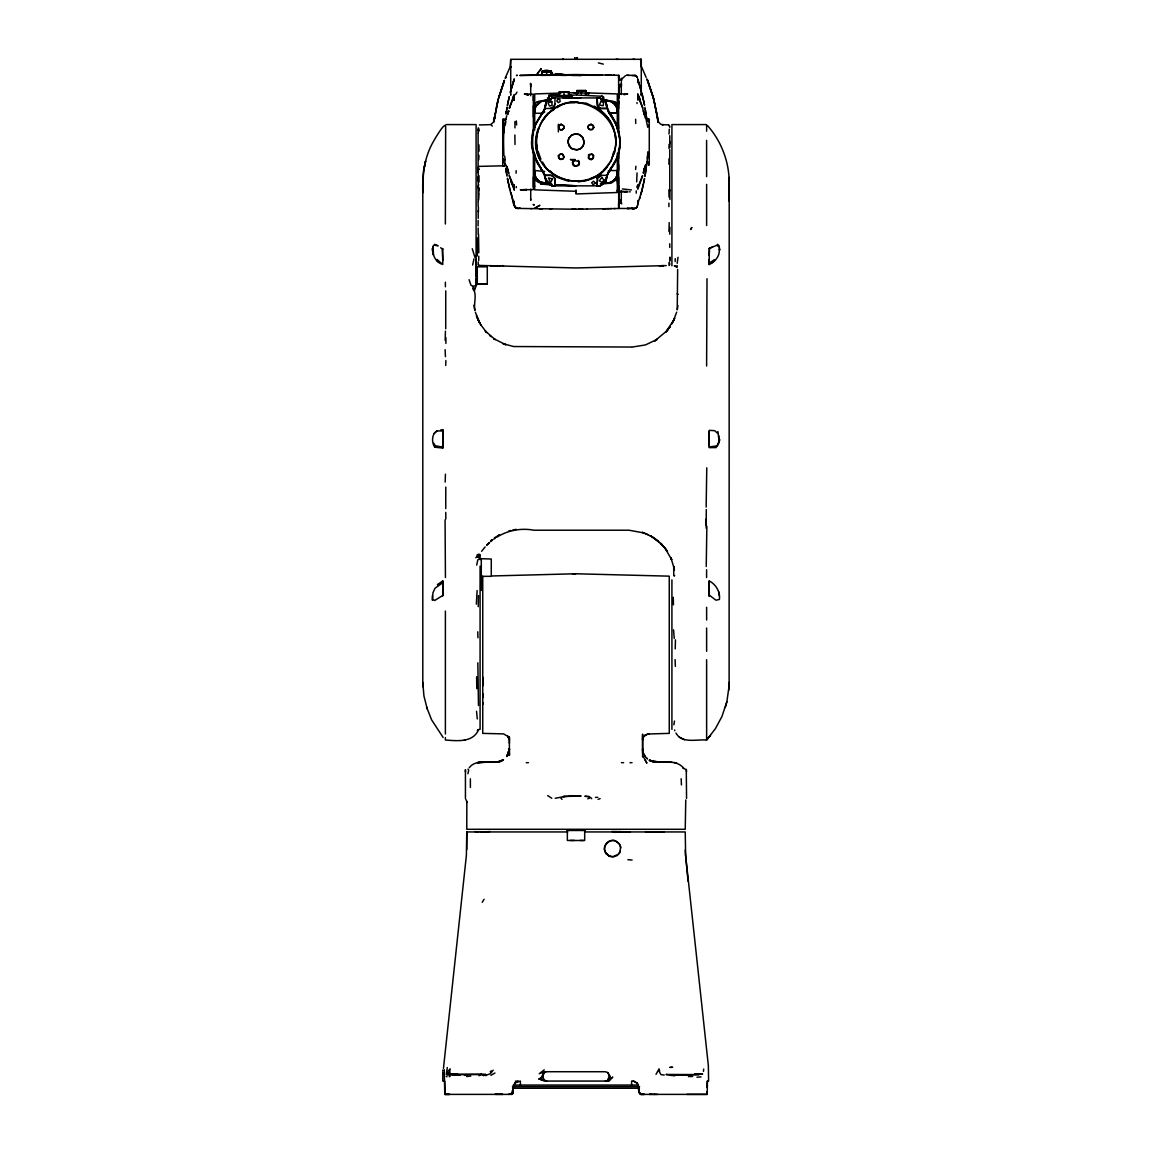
<?xml version="1.0" encoding="UTF-8"?>
<svg xmlns="http://www.w3.org/2000/svg" width="1152" height="1152" viewBox="0 0 1152 1152"><rect width="100%" height="100%" fill="white"/><g stroke="black" fill="none" stroke-linecap="round" stroke-linejoin="round"><path stroke-width="1.5" d="M422.798 192.787C422.165 176.803 424.008 160.43 431.078 145.886C431.928 143.827 445.507 119.693 445.651 126.72L445.363 223.992M442.786 430.978L437.054 430.906C431.525 433.958 431.496 442.57 434.794 447.206L442.786 446.573L442.771 429.638L440.597 430.042M442.786 595.93L442.786 580.91L437.371 584.755L442.786 582.725L434.981 588.269L432.936 592.834L432.461 600.336L432.346 595.714M442.786 1072.08L442.786 1081.066L444.758 1081.138L444.946 1094.386L449.741 1094.386M443.462 1068.336L466.373 855.533L466.762 831.946L567.706 831.946M466.762 849.586L466.776 831.946M477.288 267.451L476.093 266.386L476.093 283.925L476.093 278.755M476.093 276.336L476.093 259.171M478.094 173.261L478.555 166.378L504.734 165.787L502.877 165.787L503.928 165.73M482.746 704.549L482.746 702.36M514.181 99.216L514.195 96.365L509.285 108.216L514.08 94.594L514.195 100.094M559.368 95.27L559.368 91.958L568.728 91.944L568.67 95.933L558.922 95.933L559.354 92.534L563.962 91.987L568.656 92.189L568.685 95.89M567.346 830.491L567.346 840.456L584.683 840.499L584.683 830.491M585.994 93.931L585.893 90.605L576.936 90.605L576.677 94.565M600.754 98.496C609.394 100.742 605.059 111.355 611.626 116.136A43.877 43.877 0 0 1 614.909 121.421L619.286 134.165A43.978 43.978 0 0 1 616.478 159.077A50.126 50.126 0 0 1 609.062 171.058L606.355 177.696L605.952 181.872L600.12 185.789L597.038 185.861L597.701 177.437L600.638 175.334L607.046 175.334L605.952 181.872L600.12 185.803L597.269 185.861M618.624 170.251L618.624 164.592M637.013 187.632L637.013 186.062M637.819 204.682L637.819 200.419M641.275 95.63L641.275 59.789M642.6 756.994L642.586 734.141L642.614 738.576M649.267 157.248L649.267 152.539M709.214 445.651L709.214 431.208M717.422 244.31L718.963 245.534L719.87 250.056L719.093 248.962C720.432 255.715 714.931 261.806 709.214 264.542L709.214 248.443L712.44 247.018M433.872 443.333L435.139 445.651L441.49 446.962L434.794 447.206L442.786 448.056L442.786 446.357L442.368 446.962M445.392 286.79L445.392 282.182M445.378 737.554L445.392 740.016C457.344 740.894 472.896 742.795 478.598 729.72L477.331 730.498L479.088 729.403M478.21 174.038L478.21 188.05M478.094 187.142L478.166 201.298M478.483 595.613L478.238 606.643M509.386 749.966L509.386 748.584L507.053 756.216L509.386 748.944M533.376 117.043L533.376 105.696M543.485 74.981L542.03 74.621L542.419 71.294L542.03 73.296C542.462 67.478 541.267 77.429 542.03 74.621L542.045 71.294L551.333 71.294L551.131 75.283L541.397 75.283L542.03 74.621C539.496 68.4 554.198 69.005 551.635 75.283L553.349 74.851M576 191.736L576 193.075M617.299 191.218L617.299 189.994M618.624 108.547L618.624 100.642M618.898 79.69L618.898 78.077M642.614 749.189L642.614 750.211M706.622 225.547L706.637 184.349M706.622 659.722L706.637 740.002L715.406 728.669L721.901 716.573L726.869 701.741L729.115 685.714L729.202 182.03C729.043 161.453 721.224 141.048 707.558 125.64M709.229 592.013L709.214 596.419L709.214 580.939C715.925 584.323 720.432 591.955 719.41 599.443L715.939 600.192L709.301 595.109L709.214 580.939M618.624 96.35L618.624 97.934M618.624 177.221L618.624 184.406M647.741 127.31L645.739 117.778L648.59 121.579L648.619 118.872M442.786 589.248L442.757 595.325L442.786 580.91M445.781 487.109L445.738 508.565M479.03 151.171L478.944 144.907M509.371 754.43L509.386 750.859M669.053 197.208L668.894 189.763M706.637 176.674L706.594 140.371M707.098 1087.546L707.227 1081.224L708.595 1081.066L708.365 1065.744L685.627 855.562L685.238 831.946L585.763 831.946M636.25 193.176L636.264 190.858M669.053 144.403L668.995 148.478M706.781 467.827L706.147 507.024M620.179 203.443L620.208 199.872M636.538 207.619C638.813 205.474 632.506 211.421 631.958 208.051M706.579 577.526L706.608 569.707M707.098 1091.52L707.054 1094.386L686.966 1094.386M480.082 559.627L480.096 555.293C480.168 553.234 476.41 554.213 477.245 556.502L475.805 557.755M534.038 153.187L534.082 171.331M647.842 151.776L647.136 161.698L649.267 164.419L648.619 165.312L648.619 163.397M709.214 248.443L716.933 245.232L718.488 246.686M478.195 132.854L478.094 128.03M478.21 264.355L478.195 261.878M564.005 95.89L564.048 92.03M593.51 127.973L593.525 126.115L590.832 124.258L588.254 126.029L588.168 128.002L589.306 129.47L592.387 129.456L593.698 127.483L593.006 125.194L591.379 124.286L588.686 125.179L588.024 126.806L588.499 128.707L590.314 129.758L592.373 129.47L593.698 127.483M674.712 730.714L674.726 729.95M706.176 528.264L706.291 509.544M542.03 73.296L542.059 71.294M677.65 269.352L677.232 309.83A46.469 46.469 0 0 0 677.909 305.496M506.765 115.733C502.776 128.549 503.467 142.142 503.914 155.434M669.802 135.677L669.787 143.827M706.018 525.197L706.176 518.99M576.648 93.326L577.051 90.605L585.893 90.605L585.994 92.606L585.95 90.619L576.662 91.195M445.738 290.851L445.723 328.781M476.352 604.123L477.13 590.558M669.758 264.758L669.686 263.203M575.093 209.232L618.624 208.498L618.624 202.939L618.912 204.077M669.758 234.23L669.917 227.347M729.202 682.488L728.77 690.221M445.176 340.373L445.421 331.186M581.328 93.931L581.414 90.634L576.691 90.85M706.867 526.291L706.234 566.496M533.866 129.629L533.952 97.344M618.898 75.355L618.624 77.861L618.624 75.283L576 74.549L520.056 75.514M669.773 257.674L669.83 261.288M675.216 648.878L675.461 639.85M445.723 365.515L445.867 360.518M513.173 1087.315L512.957 1093.435L511.33 1094.386L444.773 1094.386L444.254 1069.704M445.19 482.069L445.435 474.206M540.274 160.157C526.45 134.093 548.366 99.59 578.117 101.938M675.158 261.533L675.245 258.566M706.622 739.987L710.525 735.437L706.651 739.339M483.178 697.594L483.293 694.066M618.178 154.354L618.077 177.754M474.048 305.093A46.382 46.382 0 0 0 474.696 309.442L474.898 310.464C473.328 304.027 477.461 294.206 472.982 288.835L473.069 286.416L470.952 285.192L469.08 279.677M513.158 1087.646L512.957 1093.435L508.162 1094.386M479.002 175.723L479.045 182.016M668.981 158.76L668.923 164.304M669.053 262.44L669.01 265.493M478.598 200.045L479.059 192.888M483.293 682.819L483.163 685.642L483.12 679.392M709.214 255.542L709.574 248.285M706.622 628.056L706.637 651.298M479.117 169.358L478.094 169.906L478.195 167.53M516.053 173.218L516.182 170.626M478.757 256.248L478.742 260.51M637.056 172.93L636.667 181.858M478.483 264.888L478.526 264.139M669.226 222.566L668.938 231.566M513.893 100.426L514.195 95.717L512.899 97.459M618.624 149.299L618.682 208.454L629.28 208.498M707.011 278.726L706.608 366.019M554.962 103.795L553.81 107.136L550.858 108.461L544.997 108.461L536.155 123.336A42.034 42.034 0 0 0 532.858 133.43L532.498 148.262L537.091 162.36A44.338 44.338 0 0 0 540.403 167.688L544.781 174.787L546.077 181.93L551.966 185.832L554.962 185.861L554.717 178.344L553.262 176.357L551.16 175.334L544.954 175.334L537.019 162.274L533.65 153.749L532.051 143.309A43.978 43.978 0 0 1 538.416 119.074L544.32 110.102L546.034 101.894L552.269 97.934L599.861 97.934L605.923 101.88L608.285 111.355L617.256 126.691L619.963 140.832L619.344 149.256L617.112 157.421L607.046 175.334M593.467 155.506L593.266 158.299L590.962 159.624L588.758 158.688L588.571 154.958L591.754 154.037L593.467 155.506L593.266 158.285L590.962 159.624M635.616 169.459L635.875 166.234M647.136 161.698L645.235 168.048L645.739 165.974M706.637 131.155L706.622 124.69M669.01 134.05L669.283 129.125M423.605 170.755L425.563 161.194L423.605 170.755L422.798 186.034L422.798 682.718L423.936 695.966L427.262 709.042M669.744 127.382L669.83 126.245M642.614 739.958L642.787 737.928L642.614 739.872L643.45 737.122L646.258 734.587L644.486 735.566L648.562 733.867L647.266 734.026L669.254 733.378L669.254 576.158L575.726 573.768L491.731 575.971M636.97 103.522L637.056 102.557M618.941 208.238L618.71 207.374M510.739 95.328L510.826 94.378M559.368 91.958L559.354 93.931L559.354 91.944L568.656 92.189M438.25 245.88L434.606 244.354L433.138 246.283C431.698 253.08 434.578 260.971 441.115 263.938M447.293 1067.53L446.342 1074.528M703.426 1071.418L703.685 1069.07M558.504 155.678L558.547 157.738L560.621 159.509L562.723 159.149L563.904 157.406L562.248 154.094L560.074 154.109L558.432 155.794L559.598 159.149L562.723 159.163L564.048 156.874L563.126 154.656L561.139 153.864L558.432 155.794M534.053 175.334L534.11 186.134M514.195 185.328L514.195 189.907L509.141 175.45L514.195 186.797M607.723 1072.555L610.042 1076.53L609.336 1080.662L607.565 1081.066L544.392 1081.066L538.978 1078.992L542.462 1076.789L544.392 1071.72L605.318 1071.734L607.723 1072.555L610.042 1076.53M509.198 750.859L509.386 749.347L508.882 752.443M509.242 750.614L509.386 749.347M646.517 165.672L645.048 175.752M493.934 121.968L497.866 100.31L504.187 80.683M516.197 187.718L516.355 186.552M494.683 116.237L494.323 118.958L498.269 99.374L504.317 80.885M449.654 1072.613L450.144 1068.84L446.717 1072.901L449.654 1072.613L447.739 1073.894M646.286 167.486L645.336 174.053M646.632 165.326L646.848 163.699M494.021 121.234L495.288 112.925M707.443 1081.066L707.227 1094.386L640.685 1094.386L638.957 1091.966L640.8 1094.4L644.256 1094.386M478.742 159.826L478.944 155.39M494.611 117.029L493.445 122.184L490.838 124.502M617.933 186.091L617.299 180.374M506.419 111.355L506.045 113.818L506.362 111.643M506.045 113.818L507.01 107.712M477.288 282.355L474.35 290.909M465.437 771.912L465.437 769.795M578.664 165.154L579.197 161.597L570.341 159.538L574.992 159.509L572.472 162.893L574.589 166.09L578.664 165.154L576.144 166.234L573.293 165.139L572.76 161.582L575.006 159.725M505.296 124.92L505.829 121.464M673.877 724.81L674.482 721.051M505.123 164.102L504.922 165.298L504.85 159.494M506.578 110.29L507.067 107.366M644.933 176.4L645.293 174.254M479.045 191.232L479.246 190.094M442.786 432.403L442.786 442.368M544.997 108.461L546.206 101.822L552.254 97.934L546.062 101.822C545.472 115.056 531.778 123.336 532.267 137.189C528.034 154.57 543.686 166.406 546.077 181.93L553.363 185.846M542.462 1076.789L544.392 1071.72L539.266 1073.736L544.234 1069.819M507.355 105.782L509.227 96.754M507.456 105.235L509.184 96.941M577.051 90.605L576.662 92.606L576.936 90.605L581.472 91.598M495.605 111.139L496.066 108.835M603.346 170.554L611.323 160.819L613.786 151.488M476.712 565.128L477.763 559.901L480.038 558.749L477.245 556.502L480.096 555.293L477.259 554.933M532.541 135.187L533.333 131.27M648.893 126.475L649.267 124.589M643.651 183.01L644.544 178.546L642.053 190.037M534.701 111.254L535.709 106.488L541.598 101.275M617.299 173.059C617.054 180.202 609.667 184.306 603.144 183.197M467.914 773.784L468.72 770.083L468 769.104M496.397 107.208L498.254 99.432M472.637 265.018L474.005 258.84M572.472 162.893L572.76 161.582M538.286 128.376C520.344 176.573 595.901 204.638 612.806 155.866C628.618 119.52 577.67 84.542 549.274 112.752M643.45 184.032L641.592 191.851M503.222 158.933L503.323 162.749M617.299 106.171L617.299 102.168M562.334 129.658L563.803 128.131L563.746 125.87L561.024 124.258L558.619 125.755L558.734 128.621L560.491 129.802L562.622 129.557L563.861 127.886M645.35 165.096L643.32 172.915M544.781 109.454L546.206 101.822M685.771 799.963L685.224 829.282L466.776 829.282L466.834 801.749L466.042 799.646M509.083 751.464L506.837 756.504L509.299 750.326M515.419 1081.123L518.458 1081.152L514.901 1082.995L513.202 1086.408L513.043 1092.298L511.258 1094.371L514.901 1082.995L520.387 1081.066L520.387 1085.054M643.334 172.872L645.062 166.478L643.968 170.669M644.198 169.862L645.062 166.478M648.677 164.045L649.267 161.77M640.57 194.861L641.736 191.246L637.819 203.558M588.312 94.608L589.32 92.966L617.299 93.946L617.299 129.398M556.43 95.688L559.8 94.651L556.358 95.933L572.371 95.933L568.757 94.622M601.862 184.637C608.386 182.376 605.405 173.664 610.157 169.574A45.619 45.619 0 0 0 612.734 166.032A42.768 42.768 0 0 0 615.845 160.459C624.946 142.934 617.746 123.206 607.046 108.461L601.128 108.461L597.931 106.618L597.038 97.934L597.053 105.206L600.25 108.446L607.046 108.461L605.938 101.837L599.803 97.934L605.938 101.837L606.384 106.214M498.773 97.502L504.533 80.366M507.758 114.062L508.666 110.88L507.816 113.803M719.899 439.762L716.098 447.595L709.214 447.638L709.214 430.33L714.701 430.69L717.696 433.354M605.03 182.563L607.219 174.816L611.798 166.651L609.653 170.237M725.27 707.458L726.869 701.741M678.01 257.314L677.189 263.318M668.808 124.891L662.011 124.646L663.134 124.862L660.571 124.114L658.498 121.954L653.818 99.691L647.294 79.934M513.634 81.461L510.264 92.506L514.195 79.085L512.784 83.506M507.672 114.422L508.738 110.707M617.861 155.333L618.667 152.525M639.691 198.691L640.037 197.51M676.656 312.12L673.243 321.307L674.654 318.182L673.776 320.184M508.867 752.285L508.291 753.869M637.747 204.869L636.912 207.13M636.998 207.058L637.445 205.762M621.317 81.216L622.224 78.638L625.378 75.773M605.304 1081.066L607.565 1080.446L609.322 1075.723M553.81 107.136L554.962 104.126L554.962 97.934L552.067 97.949M478.742 184.838L478.094 186.523L479.16 189.317M637.819 187.416L642.629 175.622L637.819 189.288L637.819 184.594M509.472 68.328L505.138 78.235L506.304 77.443M612.835 156.298L614.678 152.222L616.032 143.51L615.211 133.848M510.739 66.658L509.976 68.256L510.725 59.299L641.261 59.299L641.246 66.701L640.57 59.299M674.654 575.482L674.309 576.173L673.747 575.05L673.704 566.28L674.41 569.981M578.203 165.485L579.37 163.181L578.462 160.416M589.133 154.325L588.326 158.04L591.624 159.451M632.318 347.04L645.394 344.952L657.317 339.278L654.552 341.107L666.979 330.782L668.016 329.472L665.712 332.15L674.05 319.637M517.032 92.16L515.448 94.565M672.206 323.251L672.811 322.142L671.746 324.058M656.006 1074.37L658.325 1070.136L660.96 1074.586L664.229 1075.061M544.392 1071.72L540.662 1078.502L546.696 1081.066M618.019 97.229L618.624 103.91M507.528 755.366L507.067 756.101L507.672 755.122M547.546 75.283L541.397 75.283L552.038 74.621L549.403 74.894M482.227 902.333L484.085 899.266M509.976 68.256L511.099 66.499M620.294 851.213L618.206 854.381L613.195 856.584A7.862 7.862 0 0 1 606.744 854.021C599.904 847.138 610.718 835.862 617.904 842.53A8.251 8.251 0 0 1 620.669 848.059M549.144 97.805C545.861 102.571 537.61 98.611 534.701 104.746M481.622 551.304L485.136 546.926M712.426 262.699L714.643 259.704L709.214 262.987M542.39 121.061L548.237 113.227L554.069 109.526M669.341 327.73L670.435 326.304L666.979 330.782M503.77 132.898L503.208 125.928L504.475 124.301M619.848 80.395L621.562 78.192M511.33 1094.386L513.029 1092.254L511.258 1094.371M493.171 1070.179L490.378 1073.664L486.806 1075.046M617.299 179.05L611.064 183.24L600.336 183.787M600.12 185.803L606.168 178.69M548.381 112.925C536.918 124.142 534.053 141.566 538.877 156.571M469.238 767.722C475.445 759.427 487.008 763.258 495.576 761.918L477.461 762.61L484.992 762.192M487.152 544.795L489.586 542.52L486.648 545.299M478.094 169.906L478.958 169.056M602.165 171.59L597.456 175.723L590.328 178.661M606.859 167.386C589.824 187.272 557.194 184.997 542.52 163.598M434.016 433.526L437.054 430.906M490.277 1071.749L491.256 1070.899M509.4 108.043L510.365 107.222M490.723 541.541L492.466 540.158M636.379 207.763L635.458 208.282M490.694 540.706L492.019 539.669M607.565 1081.066L612.749 1077.077L609.336 1080.662L607.565 1080.446M599.976 75.283L540.029 75.283L541.037 75.01M551.131 75.283L552.038 74.621M554.27 106.502L550.296 108.461M493.704 539.237L495.216 538.2M479.045 1075.723L481.248 1074.211L485.986 1074.6L452.837 1074.47L481.248 1074.211L483.84 1075.723M605.232 182.39L599.731 185.861L552.269 185.861L546.019 181.858L544.982 175.334L551.448 175.349L554.947 178.33L554.962 185.861M547.79 100.656L550.699 98.798M556.992 107.683L561.37 104.904M543.341 1073.39L546.019 1071.734M544.81 111.931L542.621 113.256L534.701 113.256C533.549 106.085 540.187 99.432 547.358 100.598M496.786 537.192C507.744 530.323 521.237 527.803 533.894 530.222L629.078 530.222L644.112 532.987M500.069 761.342L502.762 760.162L499.378 761.501M494.323 537.869L499.493 534.888L498.096 535.68M490.91 1075.32L494.942 1073.002M597.082 177.998L599.962 176.342M596.722 178.013L599.774 176.342M588.571 154.958L592.272 154.267L593.582 155.938M536.501 207.158L539.885 205.315L534.269 208.296M506.16 119.131L503.294 120.586L503.208 125.928M502.459 760.291L499.709 761.386M501.264 760.853L502.762 760.162M501.134 760.896L503.51 759.802M449.208 1076.746L450.158 1076.299M587.794 798.826L590.717 797.573L591.71 798.739M556.171 107.064L564.71 103.478M598.118 799.402L600.134 798.581M442.771 595.44L434.707 600.48L433.296 599.573M555.221 798.264L565.027 796.435L581.112 796.061L569.462 796.147M585.216 94.118L589.32 92.966M472.982 288.835L474.869 288.144M476.093 255.744L477.288 255.902L477.288 237.917M525.269 189.979L526.781 189.446L520.33 189.835L533.376 189.605L533.376 149.702M551.333 71.294L551.362 73.296L551.333 71.294L542.03 71.87L551.347 71.87L552.038 75.283L551.16 71.352M559.584 95.933L572.371 95.933L571.435 95.17L569.074 95.933M500.89 761.026L499.838 761.342M494.827 1094.386L497.678 1093.882M476.093 256.118L475.229 256.666M476.093 284.314L487.282 284.054L487.282 266.803L477.288 266.803M536.544 102.341L537.538 102.024M473.069 286.416L476.15 285.437M601.488 175.334L598.968 176.126L597.442 178.056L597.038 185.861M508.565 531.144L510.725 530.51M542.03 71.87L551.362 71.885L542.045 71.525M624.154 94.68L627.667 93.931L618.624 93.946M495.864 1094.386L502.834 1094.386M550.152 96.019L576 95.011L602.266 96.264C604.109 103.45 614.29 98.05 617.299 104.746L615.226 102.182M498.643 761.674L500.76 761.141L496.958 761.875L498.024 761.746M654.61 1094.386L657.72 1094.386M649.771 1094.386L651.485 1093.968M547.056 74.923L540.662 75.283M670.565 1075.45L699.178 1074.571L665.957 1074.47L674.626 1075.723M512.928 529.978L516.197 529.344M689.011 1075.45L691.69 1074.888M447.149 1075.032L460.195 1075.032M578.448 181.872L588.139 180.072M608.314 170.914L610.632 170.539M497.621 761.875L500.458 761.429L496.253 762.034M540.043 75.283L542.765 75.283M486.979 831.946L489.557 831.614L480.341 831.946M464.472 1075.349L467.467 1074.96M624.859 191.851L627.192 191.563L618.624 191.117M562.622 129.557L560.506 129.816L558.734 128.621M466.661 1076.544L470.779 1076.054M649.498 1094.386L654.883 1094.386M631.44 189.95L622.382 188.928M696.96 1077.25L701.05 1076.875M568.094 92.779L588.744 93.038M634.709 208.411L627.077 208.469L635.198 208.368M560.693 75.312L566.395 75.398M548.741 95.414L558.086 95.314L548.741 95.414L549.158 100.598M543.802 100.728L550.944 100.598M565.027 796.435L562.968 796.594L572.702 796.018M478.296 762.48L484.488 762.192M626.918 75.341L635.515 75.384L637.33 77.616L636.379 75.989M645.509 831.946L664.344 831.946M561.067 93.024L534.701 93.96L534.701 129.96M669.571 1067.4L672.667 1067.285L670.752 1067.299M572.933 75.355L580.392 75.442M659.261 265.781L663.552 265.666L660.989 265.723M666.202 265.594L576 267.955L479.146 265.421M484.013 762.235L496.426 761.918M583.474 840.456L580.061 840.456M580.68 97.934L563.285 97.934M479.347 124.934L490.579 124.646M495.576 761.918L487.57 762.12M629.482 191.837L630.274 191.822M604.109 208.757L602.626 208.786M604.642 183.197C611.798 184.334 618.437 177.696 617.299 170.539L610.243 170.539M578.491 209.203L579.298 209.189M580.464 209.174L581.184 209.16M581.875 209.146L582.739 209.131M586.526 209.059L587.318 209.045M604.8 208.742L605.851 208.728M606.902 208.714L609.048 208.67M610.142 208.656L611.251 208.627M615.182 208.57L614.16 208.584M444.773 1094.386L449.122 1094.386M595.44 797.4L597.83 797.357M574.488 840.456L570.24 840.456M688.464 1076.558L692.669 1076.486M538.445 75.053L520.056 75.355M559.541 92.03L568.728 91.944L568.67 93.931L568.613 91.944M644.371 1094.386L640.8 1094.4L638.986 1092.326L637.445 1083.226L633.226 1081.066M564.106 74.347L553.608 74.362M709.214 446.947L717.509 445.81L719.237 442.152L717.854 431.453M481.291 576.36L491.27 576.317L491.27 559.022L481.277 558.706L481.291 559.584M555.61 73.958L561.758 73.958M626.501 75.283L628.762 75.283M551.074 95.27L555.682 95.27M601.056 100.598C608.242 99.187 617.414 102.888 617.299 111.254M604.642 100.598C611.798 99.475 618.48 106.07 617.299 113.256L608.587 112.882M445.982 124.574L476.093 124.589L476.093 266.587M706.018 124.574L671.918 124.589L671.918 265.766M548.856 183.197C542.146 184.421 534.557 179.798 534.701 172.541M618.624 191.851L627.955 191.851M631.555 347.04L513.605 346.536L502.992 343.656L505.858 344.765L493.675 338.659L495.187 339.61L485.222 330.97L486.706 332.597L480.326 324.216M572.515 573.854L575.669 573.854M706.018 740.03C696.456 739.195 681.797 743.832 675.95 733.046M685.08 769.032L683.064 768.168L683.899 768.542C675.95 758.203 662.314 764.165 651.571 761.184M526.262 762.682L528.408 762.682M621.403 762.682L623.578 762.682M629.957 762.682L632.03 762.682M567.014 830.491L585.014 830.491M611.827 831.499L629.986 831.946M513.245 1085.054L638.179 1085.054M512.424 1086.653L639.576 1086.653M512.568 1088.251L639.432 1088.251M616.075 59.299L618.106 59.299M632.779 59.299L634.651 59.299M609.163 113.242L617.299 113.256M478.224 831.946L475.07 831.658M597.298 97.934L599.861 97.934M464.285 740.002L465.062 740.016M576 209.246L517.291 208.411L514.728 206.266M492.926 265.752L490.234 265.709L492.106 265.752M531.835 208.656L531.014 208.642M539.366 208.757L542.405 208.8M549.835 208.901L551.678 208.93M571.896 209.189L574.128 209.218M600.077 74.966L602.453 75.01M606.053 75.067L606.845 75.082M608.386 75.11L609.264 75.125M610.358 75.139L611.482 75.168M613.44 75.197L614.318 75.211M569.549 102.485L574.69 102.586M578.102 102.658L586.253 103.162L595.224 107.496M547.358 183.197L540.086 181.858A11.002 11.002 0 0 1 534.701 170.539L544.608 171.418M666.893 762.192L667.987 762.235L660.01 762.034L672.048 762.322M493.661 265.795L495.13 265.838M499.853 265.968L495.475 265.838M658.08 761.947L649.354 760.248L653.069 761.674L667.987 762.235M636.206 75.859L631.958 75.514M562.334 59.299L563.587 59.342L562.637 59.299M514.181 201.182L514.195 204.206L510.408 191.794C513.331 196.546 511.834 211.248 520.056 207.922M551.678 183.787C545.933 183.571 538.445 184.622 534.701 179.05M576 191.29L534.701 189.835L534.701 153.907M665.424 762.163L652.32 761.429M618.97 831.614L626.501 831.946M551.678 184.666L540.72 184.104L551.304 184.608M556.891 184.91L575.986 185.789L556.589 184.867M581.299 75.499L578.65 75.341A66.629 66.629 0 0 0 571.651 75.427M512.928 1086.538L514.555 1086.653M627.883 859.709L632.117 860.054M589.68 796.666L584.87 796.262L588.715 796.594M634.709 75.341L636.192 75.845M516.542 208.282L517.291 208.411L515.981 208.022M640.685 1094.386L639.432 1093.09L638.798 1086.451L637.301 1083.384L634.248 1081.296L631.613 1081.066L631.613 1085.054M609.797 856.397L613.584 856.829L617.155 855.504L619.704 852.854L620.669 847.051L619.416 843.898L614.938 840.6C609.35 839.117 603.706 843.955 604.397 849.686L605.851 853.315L609.797 856.397L605.851 853.315M573.552 92.621L578.246 93.154M581.414 90.634L585.994 91.21M506.39 119.318L503.395 118.944M435.154 245.318L437.414 245.65M654.466 761.832L649.8 760.493L651.298 761.054M653.069 761.674L654.062 761.789M500.155 1094.011L502.301 1094.386M527.587 94.579L524.794 93.917L528.509 94.982L524.362 94.018L533.376 94.19L533.376 134.093M538.978 1078.992L544.032 1080.202L542.678 1075.709M598.363 62.885L603.317 64.123M673.978 762.48L676.8 763.214M446.299 1076.486L447.034 1076.717M677.117 293.875L678.182 294.264M564.696 95.4L566.093 95.933M650.866 760.896L649.541 760.291M568.656 181.296L557.05 177.322L549.922 170.842M515.75 207.893L516.902 208.397M648.158 534.672L642.384 532.325L651.672 536.501L650.074 535.565L658.829 541.627L655.69 539.122M674.28 265.723L677.117 267.307L677.074 265.55M650.707 760.853L649.296 760.118M679.334 737.208L684.389 739.728M548.15 183.384L551.304 185.328M440.64 247.766L442.786 249.106M596.722 108.23C605.333 113.011 612.23 121.565 614.117 131.328M601.661 95.933L603.936 97.416M674.827 265.666L676.613 266.803M547.704 795.614L551.779 798.264M594.173 106.085C606.384 112.666 614.88 125.323 615.989 139.205M655.373 538.891L652.032 536.717L662.256 544.925L660.586 543.226L666.36 549.85L667.469 551.578L665.107 548.251L671.616 559.642L670.954 557.971L673.819 567.302M646.733 118.31L648.605 119.736M546.019 181.858L545.818 178.646M573.293 165.139L574.589 166.09M646.114 77.4L641.736 67.162M553.666 174.384L546.84 169.358L542.506 161.986M547.459 97.805L548.626 98.669M489.557 335.419L491.126 336.672M663.494 546.293L664.906 547.992L661.306 543.888M545.89 179.28L551.966 185.832M645.624 757.037L646.387 757.886M563.803 128.131L563.789 125.971L561.154 124.229L558.634 125.741L558.907 128.822M560.923 798.091L562.003 799.358M478.598 187.646L479.347 188.554M443.146 737.496L431.554 719.755L426.614 707.083M609.278 113.04L611.856 116.467M491.558 125.208L492.264 126.158M540.187 167.4L545.501 175.867M534.125 185.357L534.701 186.221M618.624 75.557L618.624 133.56M480.931 325.152L476.438 315.806L477.216 317.866M540.893 159.221L538.142 151.502M645.149 760.118L646.891 763.171L643.334 756.662M646.891 118.526L648.59 121.579M476.87 317.03L479.794 323.251L475.373 312.235M479.059 321.869L478.094 319.896M510.941 181.728L513.864 188.006L513.85 184.766M637.79 93.758L642.859 108.302L637.819 96.264M638.798 96.134L639.994 99.058M442.786 260.294L442.21 249.653M646.848 78.826L652.896 96.322L656.798 113.357M509.386 739.67L507.643 736.056L509.386 739.598L508.133 736.546L503.582 733.896L482.746 733.378L482.746 576.202M476.093 282.326L477.288 284.443L477.288 266.342M485.41 1074.398L485.928 1075.723M534.096 155.174L536.141 160.43M472.262 248.746L474.926 257.256M647.582 79.92L653.789 98.842L658.066 122.299M514.57 205.805L515.002 206.986L513.605 202.882M640.642 89.035L637.776 78.984L637.819 82.152M641.117 91.166L641.419 92.102L637.819 79.229L637.819 82.67M719.395 596.059L718.675 591.595M642.83 109.282L644.386 114.566M506.938 166.421L508.248 171.432L507.082 167.083M478.21 129.787L478.757 131.573M507.917 170.338L509.04 174.053M617.89 185.789L618.178 186.768M508.651 172.814L507.744 169.632M668.822 125.194L669.067 126.043M643.349 110.938L644.4 114.682M617.89 128.563L618.768 131.659M659.03 1068.782L659.707 1071.23M505.901 164.88L506.405 166.838M644.126 113.602L645.221 118.008M641.794 92.722L644.443 104.688M510.192 191.002L507.557 179.078M509.861 189.662L507.816 180.389M642.139 94.104L644.558 105.264M536.256 143.266L537.394 148.205M643.133 752.314L642.614 748.944M479.131 130.363L478.685 128.218M643.421 753.422L642.658 749.722L642.773 750.658M642.931 751.464L642.614 749.995L643.162 752.602M618.682 204.034L618.998 205.546M432.115 248.774L433.411 255.024L433.138 246.283M507.528 178.906L508.162 182.074L507.398 178.243M621.274 201.96L621.662 203.933M644.947 107.424L646.474 117.677M507.024 176.141L505.829 168.365L506.794 174.802M645.206 108.965L646.445 117.547M506.03 169.848L506.362 172.051M658.051 121.738L657.173 115.258M617.299 122.357L617.947 130.19M686.563 771.581L686.275 769.306L686.563 798.379M641.088 93.816L641.203 94.766M646.243 115.877L646.517 118.094M478.094 168.293L478.325 170.179M437.386 261.547L437.126 259.502L442.786 264.499L442.786 248.602M718.776 435.499L719.107 440.237M657.706 119.074L658.066 122.112M445.392 611.093L445.392 733.982M476.525 711.23L477.302 718.906M504.778 156.298L505.109 159.71M688.032 881.194L685.541 855.058M617.933 118.094L618.624 128.952M673.546 629.798L674.237 638.482M478.512 234L478.814 252.648M516.326 120.931L516.629 124.978M532.051 143.309L532.282 146.65M685.526 855L685.238 850.061M466.69 801.259L466.776 802.685M445.075 519.84L445.435 577.541M445.118 349.675L445.435 356.659M681.163 778.738L681.437 784.93M675.086 659.578L675.36 666.403M530.626 84.802L530.568 83.333L530.712 86.918M729.029 177.422L729.202 201.24M618.149 114.322L617.976 107.683M477.778 631.8L477.95 637.79M422.798 682.416L422.928 686.779M514.872 135L515.016 144.504M669.686 243.763L669.787 247.464M673.272 597.341L673.459 604.829M635.63 119.246L635.731 123.48M477.835 662.803L478.469 705.557M585.95 90.619L585.994 93.24M514.166 79.157L514.195 81.115M641.232 59.299L641.333 67.032M530.712 199.037L530.726 200.362L530.712 189.144M514.886 121.55L514.973 127.915M476.654 676.714L476.784 688.666M706.637 620.006L706.608 607.291M478.368 207.158L478.426 211.896M478.138 228.053L478.21 233.928M445.766 512.41L445.838 518.962M669.744 149.688L669.773 190.829M533.376 186.898L533.376 177.034M478.166 210.557L478.224 218.347M668.909 203.098L668.923 206.582M482.746 679.349L482.746 677.146M470.362 778.867L470.405 787.522M618.624 95.774L618.638 97.517M618.624 186.624L618.624 187.718M647.51 156.11L647.51 159.034M637.819 94.507L637.819 100.152M546.696 71.885L546.696 74.621M533.376 95.861L533.376 100.642M514.181 203.126L514.195 204.667M509.386 737.078L509.386 743.414M509.386 753.091L509.386 755.366L509.386 736.949M478.224 246.643L478.224 252.648M445.896 337.651L445.896 343.44M442.771 429.638L442.786 448.056M709.214 259.502L709.214 264.542M671.918 579.845L671.918 729.374M669.917 141.552L669.917 147.514M669.917 190.066L669.917 199.498M669.917 257.083L669.917 259.978M649.267 119.174L649.267 164.606M642.614 736.834L642.614 752.76M621.288 82.368L621.288 94.478M621.288 191.045L621.288 201.413M618.912 84.312L618.912 98.15M618.912 185.645L618.912 199.483M618.624 153.274L618.624 158.328M617.299 153.36L617.299 192.514L576 193.954L576 190.037M558.36 124.258L558.36 131.875M530.712 84.168L530.712 95.774M514.195 184.738L514.195 189.907M510.725 59.789L510.725 94.219M502.733 119.203L502.733 164.635M481.291 559.022L481.291 590.429M480.082 566.15L480.082 729.36M478.094 133.171L478.094 167.587M478.094 170.482L478.094 172.253M478.094 176.904L478.094 181.051M478.094 202.061L478.094 206.208M478.094 220.378L478.094 225.922M465.437 769.723L465.437 798.667M442.786 1070.064L442.786 1070.842M577.339 57.6L577.325 58.493L575.597 58.68L574.661 57.686L574.69 58.622L577.325 58.55L577.339 57.6M621.389 83.851L621.288 86.976L621.389 83.851M603.634 102.254L603.158 105.754L599.328 105.034L600.941 101.549L603.634 102.254M568.656 138.528L567.979 142.603L571.09 148.277L576.173 149.947L580.406 148.752C587.045 144.403 583.445 133.286 575.525 133.862L571.608 135.086L568.656 138.528M569.131 137.75L567.936 141.178L569.03 146.102L572.429 149.112L577.8 149.746A8.05 8.05 0 0 0 584.05 141.682L582.71 137.304L579.082 134.597L575.078 133.862L571.291 135.374L569.131 137.75M691.733 227.578L690.61 229.421L691.733 227.578M552.514 178.906L550.613 182.65L548.482 177.926L552.514 178.906M557.726 99.274L556.819 100.915L558.288 102.658L560.174 101.462L559.814 99.547L557.726 99.274M510.048 68.155L510.566 67.378L510.048 68.155M601.79 177.293L599.371 180.835L601.848 182.362L604.109 180.461L601.79 177.293M541.325 68.645L537.278 73.757L541.325 68.645M595.21 183.125L593.136 184.838L591.682 182.736L593.611 181.138L595.21 183.125M516.542 75.47L517.291 75.341L516.542 75.47M551.866 101.779L547.949 102.787L549.446 106.013L552.082 105.437L551.866 101.779M694.714 1074.01L702.518 1074.053L694.714 1074.01M457.445 1074.038L449.482 1074.053L457.445 1074.038M649.094 733.867L648.288 733.896L649.08 733.896M487.282 284.054L477.288 283.997L487.282 284.069M503.453 265.867L502.344 265.608L503.453 265.867M534.082 204.883L533.304 204.552L534.082 204.883M647.381 758.779L646.546 758.045L647.381 758.779M644.933 756.101L643.709 753.898L644.933 756.101M671.515 559.397L670.752 557.611L671.515 559.426"/></g></svg>
